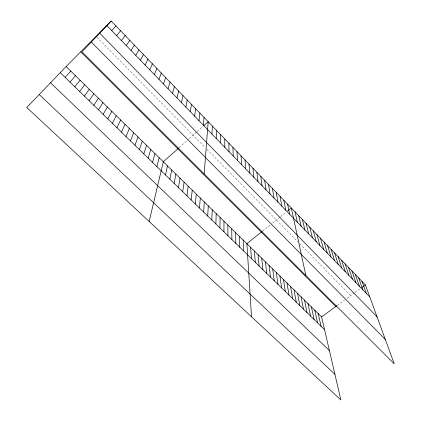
<?xml version="1.0" encoding="UTF-8"?>
<svg xmlns="http://www.w3.org/2000/svg" width="421" height="421" viewBox="0 0 421 421"><rect width="100%" height="100%" fill="white"/><g stroke="black" fill="none" stroke-linecap="round" stroke-linejoin="round"><path stroke-width="0.32" stroke-dasharray="2.1 1.58" d="M179.272 147.518L188.313 139.451M189.271 138.598L196.854 131.831M197.328 131.41L202.975 126.363M262.709 230.971L271.656 223.788M272.603 223.03L280.107 217.004M280.57 216.631L286.164 212.142M337.4 305.341L344.631 300.068M346.962 298.363L354.356 292.969M354.882 292.584L360.123 288.759M96.909 37.216L205.159 147.439M206.995 149.308L298.031 241.996M299.836 243.838L350.709 295.631"/><path stroke-width="0.63" d="M224.782 147.292L224.793 138.956M223.94 231.813L223.977 221.23M219.92 227.903L220.088 217.415M220.525 142.893L220.678 134.683M215.878 223.972L216.173 213.584M216.236 138.472L216.541 130.384M211.81 220.02L212.242 209.726M207.721 216.041L208.284 205.853M211.926 134.02L212.373 126.063M203.611 212.042L204.311 201.954M204.185 173.915L208.19 121.716L203.448 125.942M199.475 208.021L200.312 198.038M195.318 203.98L196.291 194.097M203.296 125.111L204.048 117.412M191.134 199.912L192.25 190.134M198.98 120.653L199.88 113.091M186.929 195.818L188.182 186.15M194.634 116.17L195.691 108.739M182.698 191.702L184.093 182.146M178.441 187.566L179.983 178.115M190.266 111.665L191.476 104.366M174.162 183.403L175.846 174.062M185.871 107.123L187.234 99.966M169.858 179.214L171.689 169.989M165.527 175.004L167.511 165.895M181.451 102.561L182.972 95.535M149.155 221.457L163.306 161.775L178.799 147.945M177.004 97.967L178.683 91.089M156.865 166.579L159.149 157.696M172.526 93.351L174.373 86.61M152.534 162.364L154.965 153.602M148.171 158.128L150.76 149.481M168.026 88.699L170.031 82.106M143.787 153.865L146.534 145.334M163.495 84.026L165.669 77.575M139.377 149.576L142.282 141.167M134.946 145.261L138.004 136.978M158.938 79.322L161.28 73.017M130.484 140.924L133.704 132.762M154.349 74.585L156.859 68.434M125.995 136.557L129.379 128.521M149.739 69.823L152.418 63.818M121.48 132.168L125.026 124.258M116.938 127.752L120.653 119.974M145.092 65.034L147.95 59.182M112.37 123.311L116.254 115.659M140.425 60.208L143.456 54.514M107.776 118.838L111.828 111.323M103.156 114.344L107.376 106.96M135.725 55.356L138.935 49.82M98.503 109.823L102.898 102.577M130.994 50.478L134.383 45.094M93.825 105.271L98.398 98.161M89.12 100.693L93.867 93.725M126.237 45.563L129.805 40.348M84.384 96.088L89.31 89.263M121.448 40.621L125.2 35.564M79.616 91.457L84.732 84.768M116.628 35.643L120.569 30.754M74.827 86.794L80.122 80.253M70.002 82.106L75.485 75.712M111.776 30.638L115.907 25.918M65.15 77.385L70.823 71.138M111.218 21.05L81.995 51.825L394.24 363.823L365.396 284.917L111.218 21.05L66.129 66.544L26.76 107.502L340.857 399.95L321.586 316.881L66.129 66.544M262.236 231.35L246.885 243.675L251.532 316.776M287.564 211.021L291.311 208.006L305.878 275.534M321.586 316.881L336.868 305.725M361.702 287.611L365.396 284.917M39.232 94.53L334.916 374.337M50.536 82.763L329.401 350.556M60.271 72.638L324.549 329.659M80.727 51.815L335.811 306.499M91.299 42.026L385.315 339.41M99.698 33.185L377.058 316.813M106.897 25.602L369.817 297.005M362.049 281.444L366.375 293.458M358.692 277.955L362.918 289.885M355.308 274.445L359.445 286.301M351.914 270.919L355.95 282.691M348.499 267.372L352.435 279.065M345.067 263.809L348.904 275.418M341.615 260.225L345.352 271.755M338.142 256.626L341.784 268.066M334.658 253.005L338.195 264.362M331.148 249.364L334.584 260.636M327.627 245.706L330.953 256.889M324.081 242.028L327.301 253.121M320.518 238.328L323.633 249.332M316.939 234.608L319.944 245.522M313.335 230.871L316.229 241.691M309.714 227.108L312.498 237.839M306.072 223.33L308.746 233.965M302.415 219.53L304.972 230.071M298.736 215.71L301.178 226.151M318.208 313.571L321.076 326.28M295.032 211.868L297.363 222.214M314.813 310.245L317.587 322.886M311.403 306.904L314.077 319.471M287.575 204.127L289.664 214.268M307.972 303.541L310.545 316.039M304.525 300.162L306.998 312.592M283.812 200.222L285.78 210.258M301.062 296.768L303.436 309.125M280.028 196.291L281.875 206.227M297.584 293.358L299.852 305.641M294.084 289.927L296.247 302.136M276.223 192.344L277.949 202.175M290.564 286.48L292.627 298.61M272.403 188.376L274.003 198.102M287.027 283.017L288.98 295.068M283.475 279.533L285.322 291.506M268.556 184.382L270.029 194.002M279.902 276.029L281.638 287.927M264.688 180.367L266.035 189.876M276.308 272.513L277.939 284.328M260.799 176.331L262.02 185.729M272.697 268.972L274.218 280.707M269.066 265.414L270.477 277.071M256.889 172.273L257.978 181.556M265.419 261.841L266.714 273.413M252.958 168.19L253.91 177.362M261.751 258.247L262.93 269.735M258.062 254.631L259.125 266.035M249 164.085L249.827 173.142M254.358 251L255.305 262.315M245.022 159.954L245.711 168.895M250.632 247.348L251.458 258.573M241.023 155.802L241.575 164.627M243.117 239.986L243.706 251.032M237.002 151.628L237.412 160.333M239.333 236.276L239.796 247.232M232.955 147.424L233.229 156.012M235.523 232.545L235.865 243.412M231.697 228.792L231.913 239.565M228.887 143.203L229.019 151.665M227.845 225.019L227.935 235.702"/></g></svg>
